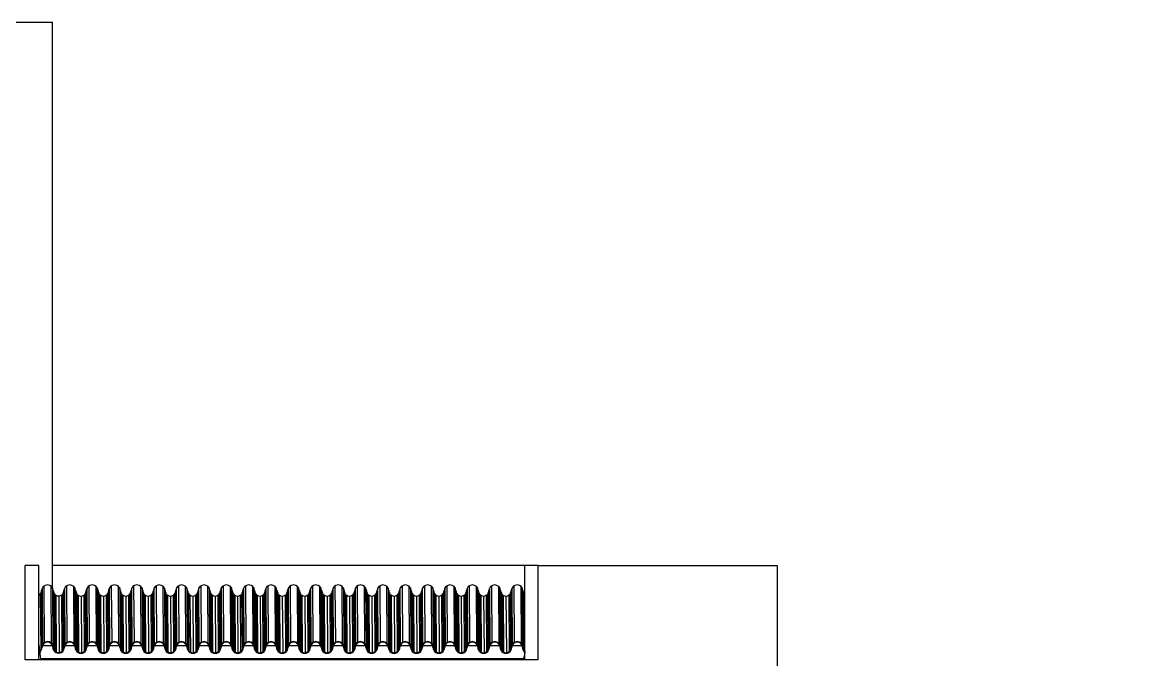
# Model space of a CAD drawing. Extents: x -9 to 119, y 33 to 95.
# Drawn here: x 40.92 to 53.22, y 47.7 to 54.79 of the extents above; entities that cross this region are included whole.
import ezdxf

# ---------------------------------------------------------------- set-up
doc = ezdxf.new("R2010")
doc.units = 0
doc.header["$LTSCALE"] = 8
doc.layers.get('0').update_dxf_attribs({"linetype": 'CONTINUOUS'})
doc.layers.get('DEFPOINTS').update_dxf_attribs({"linetype": 'CONTINUOUS'})
for name, color, linetype in [('CONCRETO', 5, 'CONTINUOUS'), ('COTA', 244, 'CONTINUOUS'), ('PAREDES', 7, 'CONTINUOUS')]:
    doc.layers.add(name, color=color, linetype=linetype)
doc.dimstyles.get("Standard").update_dxf_attribs({"dimtxt": 0.18, "dimasz": 0.18, "dimexe": 0.18, "dimexo": 0.0625, "dimgap": 0.09, "dimtad": 0, "dimtih": 1, "dimtoh": 1, "dimzin": 0, "dimtxsty": 'STANDARD', "dimcen": 0.09, "dimclrt": 30, "dimazin": 3, "dimtfac": 1, "dimtdec": 4, "dimtofl": 0, "dimtmove": 0, "dimatfit": 3, "dimtolj": 1, "dimtzin": 0})

# ---------------------------------------------------------------- blocks, each defined once
blk = doc.blocks.new('_OBLIQUE')
at = {"color": 0, "linetype": 'BYBLOCK'}
blk.add_line((-0.5, -0.5), (0.5, 0.5), dxfattribs=at)
blk = doc.blocks.new('*D136')
at = {"color": 0, "linetype": 'BYBLOCK', "ltscale": 0.2}
for p, q in [((11.096, 52.301), (10.761, 52.301)), ((10.869, 52.301), (10.869, 51.819)), ((10.869, 50.941), (10.869, 51.423)), ((11.497, 50.941), (10.761, 50.941)), ((7.985, 44.571), (7.481, 44.571)), ((7.589, 44.571), (7.589, 43.478)), ((7.589, 41.971), (7.589, 43.064)), ((7.985, 41.971), (7.481, 41.971)), ((68.619, 38.151), (68.223, 38.151)), ((68.331, 38.151), (68.331, 37.522)), ((68.331, 36.496), (68.331, 37.126)), ((68.619, 36.496), (68.223, 36.496))]:
    blk.add_line(p, q, dxfattribs=at)
at = {"layer": 'DEFPOINTS', "color": 0, "linetype": 'BYBLOCK', "ltscale": 0.2}
for p in [(10.869, 52.301), (11.134, 52.301), (11.534, 50.941), (8.023, 44.571), (7.589, 41.971), (8.023, 41.971), (68.656, 38.151), (68.331, 36.496), (68.656, 36.496)]:
    blk.add_point(p, dxfattribs=at)
at = {"color": 0, "linetype": 'BYBLOCK', "ltscale": 0.2, "xscale": 0.06, "yscale": 0.06, "zscale": 0.06}
for p, rotation in [((10.869, 52.301), 90), ((10.869, 50.941), 270), ((7.589, 44.571), 90), ((7.589, 41.971), 270), ((68.331, 38.151), 90), ((68.331, 36.496), 270)]:
    blk.add_blockref('_OBLIQUE', p, dxfattribs=dict(at, rotation=rotation))
at = {"color": 30, "linetype": 'BYBLOCK', "ltscale": 0.2, "char_height": 0.108, "attachment_point": 5, "rotation": 90}
for s, insert in [('\\A1;1.36', (10.869, 51.621)), ('\\A1;2.60', (7.589, 43.271)), ('\\A1;1.66', (68.331, 37.324))]:
    blk.add_mtext(s, dxfattribs=dict(at, insert=insert))

msp = doc.modelspace()

# ---------------------------------------------------------------- linework, layer by layer
at = {"layer": 'CONCRETO', "color": 244, "ltscale": 0.2}
for p, q in [((41.147, 47.855), (41.263, 47.855)), ((41.389, 47.855), (41.512, 47.855)), ((41.638, 47.855), (41.76, 47.855)), ((41.886, 47.855), (42.009, 47.855)), ((42.135, 47.855), (42.257, 47.855)), ((42.383, 47.855), (42.506, 47.855)), ((42.632, 47.855), (42.754, 47.855)), ((42.88, 47.855), (43.003, 47.855)), ((43.129, 47.855), (43.251, 47.855)), ((43.377, 47.855), (43.5, 47.855)), ((43.494, 47.855), (43.5, 47.855)), ((43.626, 47.855), (43.748, 47.855)), ((43.874, 47.855), (43.997, 47.855)), ((44.123, 47.855), (44.245, 47.855)), ((44.371, 47.855), (44.494, 47.855)), ((44.62, 47.855), (44.742, 47.855)), ((44.868, 47.855), (44.991, 47.855)), ((44.985, 47.855), (44.991, 47.855)), ((45.117, 47.855), (45.239, 47.855)), ((45.365, 47.855), (45.488, 47.855)), ((45.614, 47.855), (45.737, 47.855)), ((45.862, 47.855), (45.985, 47.855)), ((46.111, 47.855), (46.234, 47.855)), ((46.359, 47.855), (46.482, 47.855))]:
    msp.add_line(p, q, dxfattribs=at)
at = {"layer": 'CONCRETO', "color": 5, "ltscale": 0.2}
msp.add_line((46.656, 47.695), (40.956, 47.695), dxfattribs=at)
at = {"layer": 'CONCRETO', "color": 30, "ltscale": 0.2}
msp.add_line((41.14, 47.71), (46.48, 47.71), dxfattribs=at)
at = {"layer": 'COTA', "color": 30, "ltscale": 0.2}
for p, q in [((41.26, 48.493), (41.26, 54.785)), ((41.143, 48.491), (41.147, 47.855)), ((41.163, 48.516), (41.167, 47.889)), ((41.239, 48.518), (41.243, 47.885)), ((41.259, 48.495), (41.263, 47.855)), ((41.391, 48.491), (41.395, 47.855)), ((41.415, 48.516), (41.419, 47.889)), ((41.491, 48.518), (41.495, 47.885)), ((41.508, 48.495), (41.512, 47.855)), ((41.64, 48.491), (41.644, 47.855)), ((41.663, 48.516), (41.667, 47.889)), ((41.74, 48.518), (41.744, 47.885)), ((41.756, 48.495), (41.76, 47.855)), ((41.888, 48.491), (41.892, 47.855)), ((41.912, 48.516), (41.916, 47.889)), ((41.988, 48.518), (41.992, 47.885)), ((42.005, 48.495), (42.009, 47.855)), ((42.137, 48.491), (42.141, 47.855)), ((42.16, 48.516), (42.164, 47.889)), ((42.237, 48.518), (42.241, 47.885)), ((42.253, 48.495), (42.257, 47.855)), ((42.385, 48.491), (42.389, 47.855)), ((42.409, 48.516), (42.413, 47.889)), ((42.485, 48.518), (42.489, 47.885)), ((42.502, 48.495), (42.506, 47.855)), ((42.634, 48.491), (42.638, 47.855)), ((42.657, 48.516), (42.661, 47.889)), ((42.734, 48.518), (42.738, 47.885)), ((42.75, 48.495), (42.754, 47.855)), ((42.882, 48.491), (42.886, 47.855)), ((42.906, 48.516), (42.91, 47.889)), ((42.982, 48.518), (42.986, 47.885)), ((42.999, 48.495), (43.003, 47.855)), ((43.131, 48.491), (43.135, 47.855)), ((43.154, 48.516), (43.158, 47.889)), ((43.231, 48.518), (43.235, 47.885)), ((43.247, 48.495), (43.251, 47.855)), ((43.379, 48.491), (43.383, 47.855)), ((43.403, 48.516), (43.407, 47.889)), ((43.479, 48.518), (43.483, 47.885)), ((43.496, 48.495), (43.5, 47.855)), ((43.628, 48.491), (43.632, 47.855)), ((43.651, 48.516), (43.655, 47.889)), ((43.728, 48.518), (43.732, 47.885)), ((43.744, 48.495), (43.748, 47.855)), ((43.876, 48.491), (43.88, 47.855)), ((43.9, 48.516), (43.904, 47.889)), ((43.976, 48.518), (43.98, 47.885)), ((43.993, 48.495), (43.997, 47.855)), ((44.125, 48.491), (44.129, 47.855)), ((44.148, 48.516), (44.152, 47.889)), ((44.225, 48.518), (44.229, 47.885)), ((44.241, 48.495), (44.245, 47.855)), ((44.373, 48.491), (44.377, 47.855)), ((44.397, 48.516), (44.401, 47.889)), ((44.473, 48.518), (44.477, 47.885)), ((44.49, 48.495), (44.494, 47.855)), ((44.622, 48.491), (44.626, 47.855)), ((44.645, 48.516), (44.649, 47.889)), ((44.722, 48.518), (44.726, 47.885)), ((44.738, 48.495), (44.742, 47.855)), ((44.87, 48.491), (44.874, 47.855)), ((44.894, 48.516), (44.898, 47.889)), ((44.97, 48.518), (44.974, 47.885)), ((44.987, 48.495), (44.991, 47.855)), ((45.119, 48.491), (45.123, 47.855)), ((45.142, 48.516), (45.146, 47.889)), ((45.219, 48.518), (45.223, 47.885)), ((45.235, 48.495), (45.239, 47.855)), ((45.367, 48.491), (45.371, 47.855)), ((45.391, 48.516), (45.395, 47.889)), ((45.467, 48.518), (45.471, 47.885)), ((45.484, 48.495), (45.488, 47.855)), ((45.616, 48.491), (45.62, 47.855)), ((45.639, 48.516), (45.643, 47.889)), ((45.716, 48.518), (45.72, 47.885)), ((45.732, 48.495), (45.736, 47.855)), ((45.864, 48.491), (45.868, 47.855)), ((45.888, 48.516), (45.892, 47.889)), ((45.964, 48.518), (45.968, 47.885)), ((45.981, 48.495), (45.985, 47.855)), ((46.113, 48.491), (46.117, 47.855)), ((46.136, 48.516), (46.14, 47.889)), ((46.213, 48.518), (46.217, 47.885)), ((46.229, 48.495), (46.233, 47.855)), ((46.361, 48.491), (46.365, 47.855)), ((46.385, 48.516), (46.389, 47.889)), ((46.461, 48.518), (46.465, 47.885)), ((46.478, 48.495), (46.482, 47.855)), ((41.123, 48.427), (41.127, 47.802)), ((41.133, 48.444), (41.137, 47.837)), ((41.269, 48.45), (41.274, 47.809)), ((41.28, 48.429), (41.284, 47.794)), ((41.295, 48.415), (41.299, 47.783)), ((41.327, 48.406), (41.331, 47.776)), ((41.357, 48.414), (41.361, 47.787)), ((41.372, 48.427), (41.376, 47.802)), ((41.382, 48.444), (41.386, 47.837)), ((41.518, 48.45), (41.522, 47.809)), ((41.528, 48.429), (41.532, 47.794)), ((41.543, 48.415), (41.547, 47.783)), ((41.576, 48.406), (41.58, 47.776)), ((41.605, 48.414), (41.609, 47.787)), ((41.62, 48.427), (41.624, 47.802)), ((41.63, 48.444), (41.634, 47.837)), ((41.766, 48.45), (41.771, 47.809)), ((41.777, 48.429), (41.781, 47.794)), ((41.792, 48.415), (41.796, 47.783)), ((41.824, 48.406), (41.828, 47.776)), ((41.854, 48.414), (41.858, 47.787)), ((41.869, 48.427), (41.873, 47.802)), ((41.879, 48.444), (41.883, 47.837)), ((42.015, 48.45), (42.019, 47.809)), ((42.025, 48.429), (42.029, 47.794)), ((42.04, 48.415), (42.044, 47.783)), ((42.073, 48.406), (42.077, 47.776)), ((42.102, 48.414), (42.106, 47.787)), ((42.117, 48.427), (42.121, 47.802)), ((42.127, 48.444), (42.131, 47.837)), ((42.263, 48.45), (42.268, 47.809)), ((42.274, 48.429), (42.278, 47.794)), ((42.289, 48.415), (42.293, 47.783)), ((42.321, 48.406), (42.325, 47.776)), ((42.351, 48.414), (42.355, 47.787)), ((42.366, 48.427), (42.37, 47.802)), ((42.376, 48.444), (42.38, 47.837)), ((42.512, 48.45), (42.516, 47.809)), ((42.522, 48.429), (42.526, 47.794)), ((42.537, 48.415), (42.541, 47.783)), ((42.57, 48.406), (42.574, 47.776)), ((42.599, 48.414), (42.603, 47.787)), ((42.614, 48.427), (42.618, 47.802)), ((42.624, 48.444), (42.628, 47.837)), ((42.76, 48.45), (42.765, 47.809)), ((42.771, 48.429), (42.775, 47.794)), ((42.786, 48.415), (42.79, 47.783)), ((42.818, 48.406), (42.822, 47.776)), ((42.848, 48.414), (42.852, 47.787)), ((42.863, 48.427), (42.867, 47.802)), ((42.873, 48.444), (42.877, 47.837)), ((43.009, 48.45), (43.013, 47.809)), ((43.019, 48.429), (43.023, 47.794)), ((43.034, 48.415), (43.038, 47.783)), ((43.067, 48.406), (43.071, 47.776)), ((43.096, 48.414), (43.1, 47.787)), ((43.111, 48.427), (43.115, 47.802)), ((43.121, 48.444), (43.125, 47.837)), ((43.258, 48.45), (43.262, 47.809)), ((43.268, 48.429), (43.272, 47.794)), ((43.283, 48.415), (43.287, 47.783)), ((43.315, 48.406), (43.319, 47.776)), ((43.345, 48.414), (43.349, 47.787)), ((43.36, 48.427), (43.364, 47.802)), ((43.37, 48.444), (43.374, 47.837)), ((43.506, 48.45), (43.51, 47.809)), ((43.516, 48.429), (43.52, 47.794)), ((43.531, 48.415), (43.535, 47.783)), ((43.564, 48.406), (43.568, 47.776)), ((43.593, 48.414), (43.597, 47.787)), ((43.608, 48.427), (43.612, 47.802)), ((43.618, 48.444), (43.622, 47.837)), ((43.755, 48.45), (43.759, 47.809)), ((43.765, 48.429), (43.769, 47.794)), ((43.78, 48.415), (43.784, 47.783)), ((43.812, 48.406), (43.816, 47.776)), ((43.842, 48.414), (43.846, 47.787)), ((43.857, 48.427), (43.861, 47.802)), ((43.867, 48.444), (43.871, 47.837)), ((44.003, 48.45), (44.007, 47.809)), ((44.013, 48.429), (44.017, 47.794)), ((44.028, 48.415), (44.032, 47.783)), ((44.061, 48.406), (44.065, 47.776)), ((44.09, 48.414), (44.094, 47.787)), ((44.105, 48.427), (44.109, 47.802)), ((44.115, 48.444), (44.119, 47.837)), ((44.252, 48.45), (44.256, 47.809)), ((44.262, 48.429), (44.266, 47.794)), ((44.277, 48.415), (44.281, 47.783)), ((44.309, 48.406), (44.313, 47.776)), ((44.339, 48.414), (44.343, 47.787)), ((44.354, 48.427), (44.358, 47.802)), ((44.364, 48.444), (44.368, 47.837)), ((44.5, 48.45), (44.504, 47.809)), ((44.51, 48.429), (44.514, 47.794)), ((44.525, 48.415), (44.529, 47.783)), ((44.558, 48.406), (44.562, 47.776)), ((44.587, 48.414), (44.591, 47.787)), ((44.602, 48.427), (44.606, 47.802)), ((44.612, 48.444), (44.616, 47.837)), ((44.749, 48.45), (44.753, 47.809)), ((44.759, 48.429), (44.763, 47.794)), ((44.774, 48.415), (44.778, 47.783)), ((44.806, 48.406), (44.81, 47.776)), ((44.836, 48.414), (44.84, 47.787)), ((44.851, 48.427), (44.855, 47.802)), ((44.861, 48.444), (44.865, 47.837)), ((44.997, 48.45), (45.001, 47.809)), ((45.007, 48.429), (45.011, 47.794)), ((45.022, 48.415), (45.026, 47.783)), ((45.055, 48.406), (45.059, 47.776)), ((45.084, 48.414), (45.088, 47.787)), ((45.099, 48.427), (45.103, 47.802)), ((45.109, 48.444), (45.113, 47.837)), ((45.246, 48.45), (45.25, 47.809)), ((45.256, 48.429), (45.26, 47.794)), ((45.271, 48.415), (45.275, 47.783)), ((45.303, 48.406), (45.307, 47.776)), ((45.333, 48.414), (45.337, 47.787)), ((45.348, 48.427), (45.352, 47.802)), ((45.358, 48.444), (45.362, 47.837)), ((45.494, 48.45), (45.498, 47.809)), ((45.504, 48.429), (45.508, 47.794)), ((45.519, 48.415), (45.523, 47.783)), ((45.552, 48.406), (45.556, 47.776)), ((45.581, 48.414), (45.585, 47.787)), ((45.596, 48.427), (45.6, 47.802)), ((45.606, 48.444), (45.61, 47.837)), ((45.743, 48.45), (45.747, 47.809)), ((45.753, 48.429), (45.757, 47.794)), ((45.768, 48.415), (45.772, 47.783)), ((45.8, 48.406), (45.804, 47.776)), ((45.83, 48.414), (45.834, 47.787)), ((45.845, 48.427), (45.849, 47.802)), ((45.855, 48.444), (45.859, 47.837)), ((45.991, 48.45), (45.995, 47.809)), ((46.001, 48.429), (46.005, 47.794)), ((46.016, 48.415), (46.02, 47.783)), ((46.049, 48.406), (46.053, 47.776)), ((46.078, 48.414), (46.082, 47.787)), ((46.093, 48.427), (46.097, 47.802)), ((46.103, 48.444), (46.107, 47.837)), ((46.24, 48.45), (46.244, 47.809)), ((46.25, 48.429), (46.254, 47.794)), ((46.265, 48.415), (46.269, 47.783)), ((46.297, 48.406), (46.301, 47.776)), ((46.327, 48.414), (46.331, 47.787)), ((46.342, 48.427), (46.346, 47.802)), ((46.352, 48.444), (46.356, 47.837)), ((46.488, 48.45), (46.492, 47.809)), ((46.498, 48.429), (46.502, 47.794)), ((41.108, 47.861), (41.12, 47.729)), ((46.506, 47.782), (46.5, 47.729))]:
    msp.add_line(p, q, dxfattribs=at)
for centre, start, end in [((41.14, 47.73), 183.0881, 270), ((46.48, 47.73), 270, 356.1084)]:
    msp.add_arc(centre, 0.02, start, end, dxfattribs=at)
at = {"layer": 'PAREDES', "color": 30, "ltscale": 0.2}
for p, q in [((38.11, 54.785), (41.26, 54.785)), ((46.506, 48.745), (41.26, 48.745)), ((46.656, 48.745), (49.31, 48.745)), ((49.31, 48.745), (49.31, 36.716))]:
    msp.add_line(p, q, dxfattribs=at)
at = {"layer": 'PAREDES', "color": 3, "ltscale": 0.2}
for p, q in [((40.956, 47.695), (40.956, 48.745)), ((41.106, 48.745), (40.956, 48.745)), ((41.106, 47.695), (41.106, 48.745)), ((46.656, 48.745), (46.506, 48.745)), ((46.506, 47.695), (46.506, 48.745)), ((46.656, 47.695), (46.656, 48.745))]:
    msp.add_line(p, q, dxfattribs=at)
at = {"layer": 'PAREDES', "color": 30, "ltscale": 0.2}
for centre, radius, start, end in [((41.078, 48.465), 0.059, 302.89, 0.4492), ((41.202, 48.464), 0.065, 1.0567, 178.9433), ((41.326, 48.465), 0.059, 179.5508, 0.4492), ((41.45, 48.464), 0.065, 1.0567, 178.9433), ((41.575, 48.464), 0.059, 178.8358, 1.1642), ((41.699, 48.464), 0.065, 1.0567, 178.9433), ((41.824, 48.464), 0.059, 178.8358, 1.1642), ((41.947, 48.464), 0.065, 1.0567, 178.9433), ((42.072, 48.464), 0.059, 178.8358, 1.1642), ((42.196, 48.464), 0.065, 1.0567, 178.9433), ((42.321, 48.464), 0.059, 178.8358, 1.1642), ((42.445, 48.464), 0.065, 1.0567, 178.9433), ((42.569, 48.464), 0.059, 178.8358, 1.1642), ((42.693, 48.464), 0.065, 1.0567, 178.9433), ((42.818, 48.464), 0.059, 178.8358, 1.1642), ((42.942, 48.464), 0.065, 1.0567, 178.9433), ((43.066, 48.464), 0.059, 178.8358, 1.1642), ((43.19, 48.464), 0.065, 1.0567, 178.9433), ((43.315, 48.464), 0.059, 178.8358, 1.1642), ((43.439, 48.464), 0.065, 1.0567, 178.9433), ((43.563, 48.464), 0.059, 178.8358, 1.1642), ((43.687, 48.464), 0.065, 1.0567, 178.9433), ((43.812, 48.464), 0.059, 178.8358, 1.1642), ((43.936, 48.464), 0.065, 1.0567, 178.9433), ((44.06, 48.464), 0.059, 178.8358, 1.1642), ((44.184, 48.464), 0.065, 1.0567, 178.9433), ((44.309, 48.464), 0.059, 178.8358, 1.1642), ((44.433, 48.464), 0.065, 1.0567, 178.9433), ((44.557, 48.464), 0.059, 178.8358, 1.1642), ((44.681, 48.464), 0.065, 1.0567, 178.9433), ((44.806, 48.464), 0.059, 178.8358, 1.1642), ((44.93, 48.464), 0.065, 1.0567, 178.9433), ((45.054, 48.464), 0.059, 178.8358, 1.1642), ((45.178, 48.464), 0.065, 1.0567, 178.9433), ((45.303, 48.464), 0.059, 178.8358, 1.1642), ((45.427, 48.464), 0.065, 1.0567, 178.9433), ((45.551, 48.464), 0.059, 178.8358, 1.1642), ((45.675, 48.464), 0.065, 1.0567, 178.9433), ((45.8, 48.464), 0.059, 178.8358, 1.1642), ((45.924, 48.464), 0.065, 1.0567, 178.9433), ((46.048, 48.464), 0.059, 178.8358, 1.1642), ((46.172, 48.464), 0.065, 1.0567, 178.9433), ((46.297, 48.464), 0.059, 178.8358, 1.1642), ((46.421, 48.464), 0.065, 1.0567, 178.9433), ((46.545, 48.464), 0.059, 178.8358, 233.5096), ((41.078, 47.835), 0.059, 302.89, 0.4492), ((41.078, 47.835), 0.065, 299.5315, 0.4078), ((41.202, 47.834), 0.065, 1.0567, 180.4078), ((41.202, 47.834), 0.059, 1.1642, 178.8358), ((41.326, 47.835), 0.065, 179.5922, 0.4078), ((41.326, 47.835), 0.059, 179.5508, 0.4492), ((41.45, 47.834), 0.065, 1.0567, 178.9433), ((41.45, 47.834), 0.059, 1.1642, 178.8358), ((41.575, 47.834), 0.065, 178.9433, 1.0567), ((41.575, 47.834), 0.059, 178.8358, 1.1642), ((41.699, 47.834), 0.065, 1.0567, 178.9433), ((41.699, 47.834), 0.059, 1.1642, 178.8358), ((41.824, 47.834), 0.065, 178.9433, 1.0567), ((41.824, 47.834), 0.059, 178.8358, 1.1642), ((41.947, 47.834), 0.065, 1.0567, 178.9433), ((41.947, 47.834), 0.059, 1.1642, 178.8358), ((42.072, 47.834), 0.065, 178.9433, 1.0567), ((42.072, 47.834), 0.059, 178.8358, 1.1642), ((42.196, 47.834), 0.065, 1.0567, 178.9433), ((42.196, 47.834), 0.059, 1.1642, 178.8358), ((42.321, 47.834), 0.065, 178.9433, 1.0567), ((42.321, 47.834), 0.059, 178.8358, 1.1642), ((42.445, 47.834), 0.065, 1.0567, 178.9433), ((42.445, 47.834), 0.059, 1.1642, 178.8358), ((42.569, 47.834), 0.065, 178.9433, 1.0567), ((42.569, 47.834), 0.059, 178.8358, 1.1642), ((42.693, 47.834), 0.065, 1.0567, 178.9433), ((42.693, 47.834), 0.059, 1.1642, 178.8358), ((42.818, 47.834), 0.065, 178.9433, 1.0567), ((42.818, 47.834), 0.059, 178.8358, 1.1642), ((42.942, 47.834), 0.065, 1.0567, 178.9433), ((42.942, 47.834), 0.059, 1.1642, 178.8358), ((43.066, 47.834), 0.065, 178.9433, 1.0567), ((43.066, 47.834), 0.059, 178.8358, 1.1642), ((43.19, 47.834), 0.065, 1.0567, 178.9433), ((43.19, 47.834), 0.059, 1.1642, 178.8358), ((43.315, 47.834), 0.065, 178.9433, 1.0567), ((43.315, 47.834), 0.059, 178.8358, 1.1642), ((43.439, 47.834), 0.065, 1.0567, 178.9433), ((43.439, 47.834), 0.059, 1.1642, 178.8358), ((43.563, 47.834), 0.065, 178.9433, 1.0567), ((43.563, 47.834), 0.059, 178.8358, 1.1642), ((43.687, 47.834), 0.065, 1.0567, 178.9433), ((43.687, 47.834), 0.059, 1.1642, 178.8358), ((43.812, 47.834), 0.065, 178.9433, 1.0567), ((43.812, 47.834), 0.059, 178.8358, 1.1642), ((43.936, 47.834), 0.065, 1.0567, 178.9433), ((43.936, 47.834), 0.059, 1.1642, 178.8358), ((44.06, 47.834), 0.065, 178.9433, 1.0567), ((44.06, 47.834), 0.059, 178.8358, 1.1642), ((44.184, 47.834), 0.065, 1.0567, 178.9433), ((44.184, 47.834), 0.059, 1.1642, 178.8358), ((44.309, 47.834), 0.065, 178.9433, 1.0567), ((44.309, 47.834), 0.059, 178.8358, 1.1642), ((44.433, 47.834), 0.065, 1.0567, 178.9433), ((44.433, 47.834), 0.059, 1.1642, 178.8358), ((44.557, 47.834), 0.065, 178.9433, 1.0567), ((44.557, 47.834), 0.059, 178.8358, 1.1642), ((44.681, 47.834), 0.065, 1.0567, 178.9433), ((44.681, 47.834), 0.059, 1.1642, 178.8358), ((44.806, 47.834), 0.065, 178.9433, 1.0567), ((44.806, 47.834), 0.059, 178.8358, 1.1642), ((44.93, 47.834), 0.065, 1.0567, 178.9433), ((44.93, 47.834), 0.059, 1.1642, 178.8358), ((45.054, 47.834), 0.065, 178.9433, 1.0567), ((45.054, 47.834), 0.059, 178.8358, 1.1642), ((45.178, 47.834), 0.065, 1.0567, 178.9433), ((45.178, 47.834), 0.059, 1.1642, 178.8358), ((45.303, 47.834), 0.065, 178.9433, 1.0567), ((45.303, 47.834), 0.059, 178.8358, 1.1642), ((45.427, 47.834), 0.065, 1.0567, 178.9433), ((45.427, 47.834), 0.059, 1.1642, 178.8358), ((45.551, 47.834), 0.065, 178.9433, 1.0567), ((45.551, 47.834), 0.059, 178.8358, 1.1642), ((45.675, 47.834), 0.065, 1.0567, 178.9433), ((45.675, 47.834), 0.059, 1.1642, 178.8358), ((45.8, 47.834), 0.065, 178.9433, 1.0567), ((45.8, 47.834), 0.059, 178.8358, 1.1642), ((45.924, 47.834), 0.065, 1.0567, 178.9433), ((45.924, 47.834), 0.059, 1.1642, 178.8358), ((46.048, 47.834), 0.065, 178.9433, 1.0567), ((46.048, 47.834), 0.059, 178.8358, 1.1642), ((46.172, 47.834), 0.065, 1.0567, 178.9433), ((46.172, 47.834), 0.059, 1.1642, 178.8358), ((46.297, 47.834), 0.065, 178.9433, 1.0567), ((46.297, 47.834), 0.059, 178.8358, 1.1642), ((46.421, 47.834), 0.065, 1.0567, 178.9433), ((46.421, 47.834), 0.059, 1.1642, 178.8358), ((46.545, 47.834), 0.065, 178.9433, 237.3304), ((46.545, 47.834), 0.059, 178.8358, 233.5096)]:
    msp.add_arc(centre, radius, start, end, dxfattribs=at)

# ---------------------------------------------------------------- dimensions: what is measured, and where the dimension line sits
at = {"layer": 'COTA', "color": 30, "ltscale": 0.2}
dim = msp.add_linear_dim(base=(9.687, 52.301), p1=(10.352, 50.941), p2=(9.952, 52.301), angle=90, dimstyle='STANDARD', override={"dimscale": 0.6, "dimasz": 0.1, "dimtih": 0, "dimtoh": 0, "dimblk1": 'OBLIQUE', "dimblk2": 'OBLIQUE', "dimsah": 1}, dxfattribs=at)
dim.commit()
dim.dimension.update_dxf_attribs({"geometry": '*D136', "text_midpoint": (9.687, 51.621), "insert": (-1.182, 0)})
at = {"layer": 'COTA', "color": 244, "ltscale": 0.2}
for base, p1, p2, middle in [((7.589, 41.971), (8.023, 44.571), (8.023, 41.971), (7.589, 43.271)), ((68.3309, 36.4958), (68.6563, 38.1514), (68.6563, 36.4958), (68.3309, 37.3236))]:
    dim = msp.add_linear_dim(base=base, p1=p1, p2=p2, angle=90, dimstyle='STANDARD', override={"dimscale": 0.6, "dimasz": 0.1, "dimtih": 0, "dimtoh": 0, "dimblk1": 'OBLIQUE', "dimblk2": 'OBLIQUE', "dimsah": 1}, dxfattribs=at)
    dim.commit()
    dim.dimension.update_dxf_attribs({"geometry": '*D136', "text_midpoint": middle})

doc.saveas('drawing.dxf')
